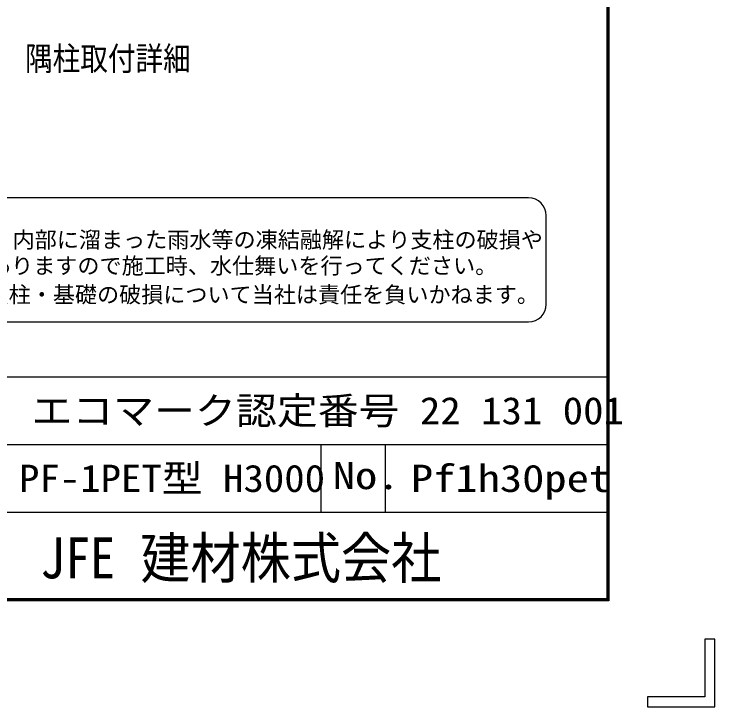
# Model space of a CAD drawing. Units: millimetres, scale not verified. Extents: x -4425 to 4425, y -3150 to 3150.
# Drawn here: x 2941 to 4425, y -3150 to -1682 of the extents above; entities that cross this region are included whole.
import ezdxf
from ezdxf.enums import TextEntityAlignment as Align

# ---------------------------------------------------------------- set-up
doc = ezdxf.new("R2010")
doc.units = ezdxf.units.MM
doc.header["$LTSCALE"] = 20
for name, color, linetype, lineweight in [('0-0_1', 7, 'Continuous', 25), ('0-5_WAKU', 7, 'Continuous', 25), ('0-6_D-TTL-TXT', 7, 'Continuous', 25)]:
    doc.layers.add(name, color=color, linetype=linetype, lineweight=lineweight)
doc.styles.add('ＭＳ ゴシック', font='')
doc.styles.get('ＭＳ ゴシック').set_extended_font_data('MS Gothic')

msp = doc.modelspace()

# ---------------------------------------------------------------- linework, layer by layer
at = {"layer": '0-5_WAKU'}
for p, q in [((2681.67, -2450.69), (4196.12, -2450.69)), ((2681.67, -2593.94), (4196.12, -2593.94)), ((3591.3, -2737.19), (3591.3, -2593.94)), ((3727.39, -2737.19), (3727.39, -2593.94)), ((2681.67, -2737.19), (4196.12, -2737.19)), ((4403.63, -3006.51), (4403.63, -3128.27)), ((4281.87, -3149.76), (4425.12, -3149.76))]:
    msp.add_line(p, q, dxfattribs=at)
msp.add_lwpolyline([(-4049.88, 2925.24), (4200.12, 2925.24), (4200.12, -2924.76), (-4049.88, -2924.76)], close=True, dxfattribs=at)
for points in [[(4198.12, 2923.24), (4198.12, -2922.76), (-4047.88, -2922.76)], [(4196.12, 2921.24), (4196.12, -2920.76), (-4045.88, -2920.76)], [(4425.12, -3149.76), (4425.12, -3006.51), (4403.63, -3006.51)], [(4403.63, -3128.27), (4281.87, -3128.27), (4281.87, -3149.76)]]:
    msp.add_lwpolyline(points, dxfattribs=at)
at = {"layer": '0-6_D-TTL-TXT', "color": 2}
for p, q in [((4030.25, -2071.81), (2196.09, -2071.81)), ((4067.75, -2296.81), (4067.75, -2109.31)), ((2196.09, -2334.31), (4030.25, -2334.31))]:
    msp.add_line(p, q, dxfattribs=at)
for centre, start, end in [((4030.25, -2109.31), 0, 90), ((4030.25, -2296.81), 270, 0)]:
    msp.add_arc(centre, 37.5, start, end, dxfattribs=at)

# ---------------------------------------------------------------- texts
at = {"layer": '0-0_1', "color": 4, "style": 'ＭＳ ゴシック', "width": 0.85}
msp.add_text('隅柱取付詳細', height=50.44, dxfattribs=at).set_placement((2963.92, -1817.1), align=Align.BOTTOM_LEFT)
at = {"layer": '0-5_WAKU', "style": 'ＭＳ ゴシック'}
for s, height, width, p in [('エコマーク認定番号 22 131 001', 57.73, 1.1, (2977.49, -2568.5)), ('PF-1PET型 H3000', 57.73, 1.1, (2951.12, -2711.75)), ('No.', 57.73, 1.2, (3615.66, -2705.78)), ('Pf1h30pet', 57.73, 1.2, (3781.04, -2711.75)), ('JFE 建材株式会社', 86.59, 0.9, (2995.82, -2903.41))]:
    msp.add_text(s, height=height, dxfattribs=dict(at, width=width)).set_placement(p, align=Align.BOTTOM_LEFT)
at = {"layer": '0-6_D-TTL-TXT', "style": 'ＭＳ ゴシック'}
for s, p in [('凍結の恐れがある場所への設置は、内部に溜まった雨水等の凍結融解により支柱の破損や', (2188.72, -2187.82)), ('コンクリート基礎の破損の恐れがありますので施工時、水仕舞いを行ってください。', (2185.64, -2242.88)), ('施工による水仕舞い不備で起こる支柱・基礎の破損について当社は責任を負いかねます。 ', (2180.39, -2304))]:
    msp.add_text(s, height=34.31, dxfattribs=at).set_placement(p, align=Align.BOTTOM_LEFT)

doc.saveas('drawing.dxf')
